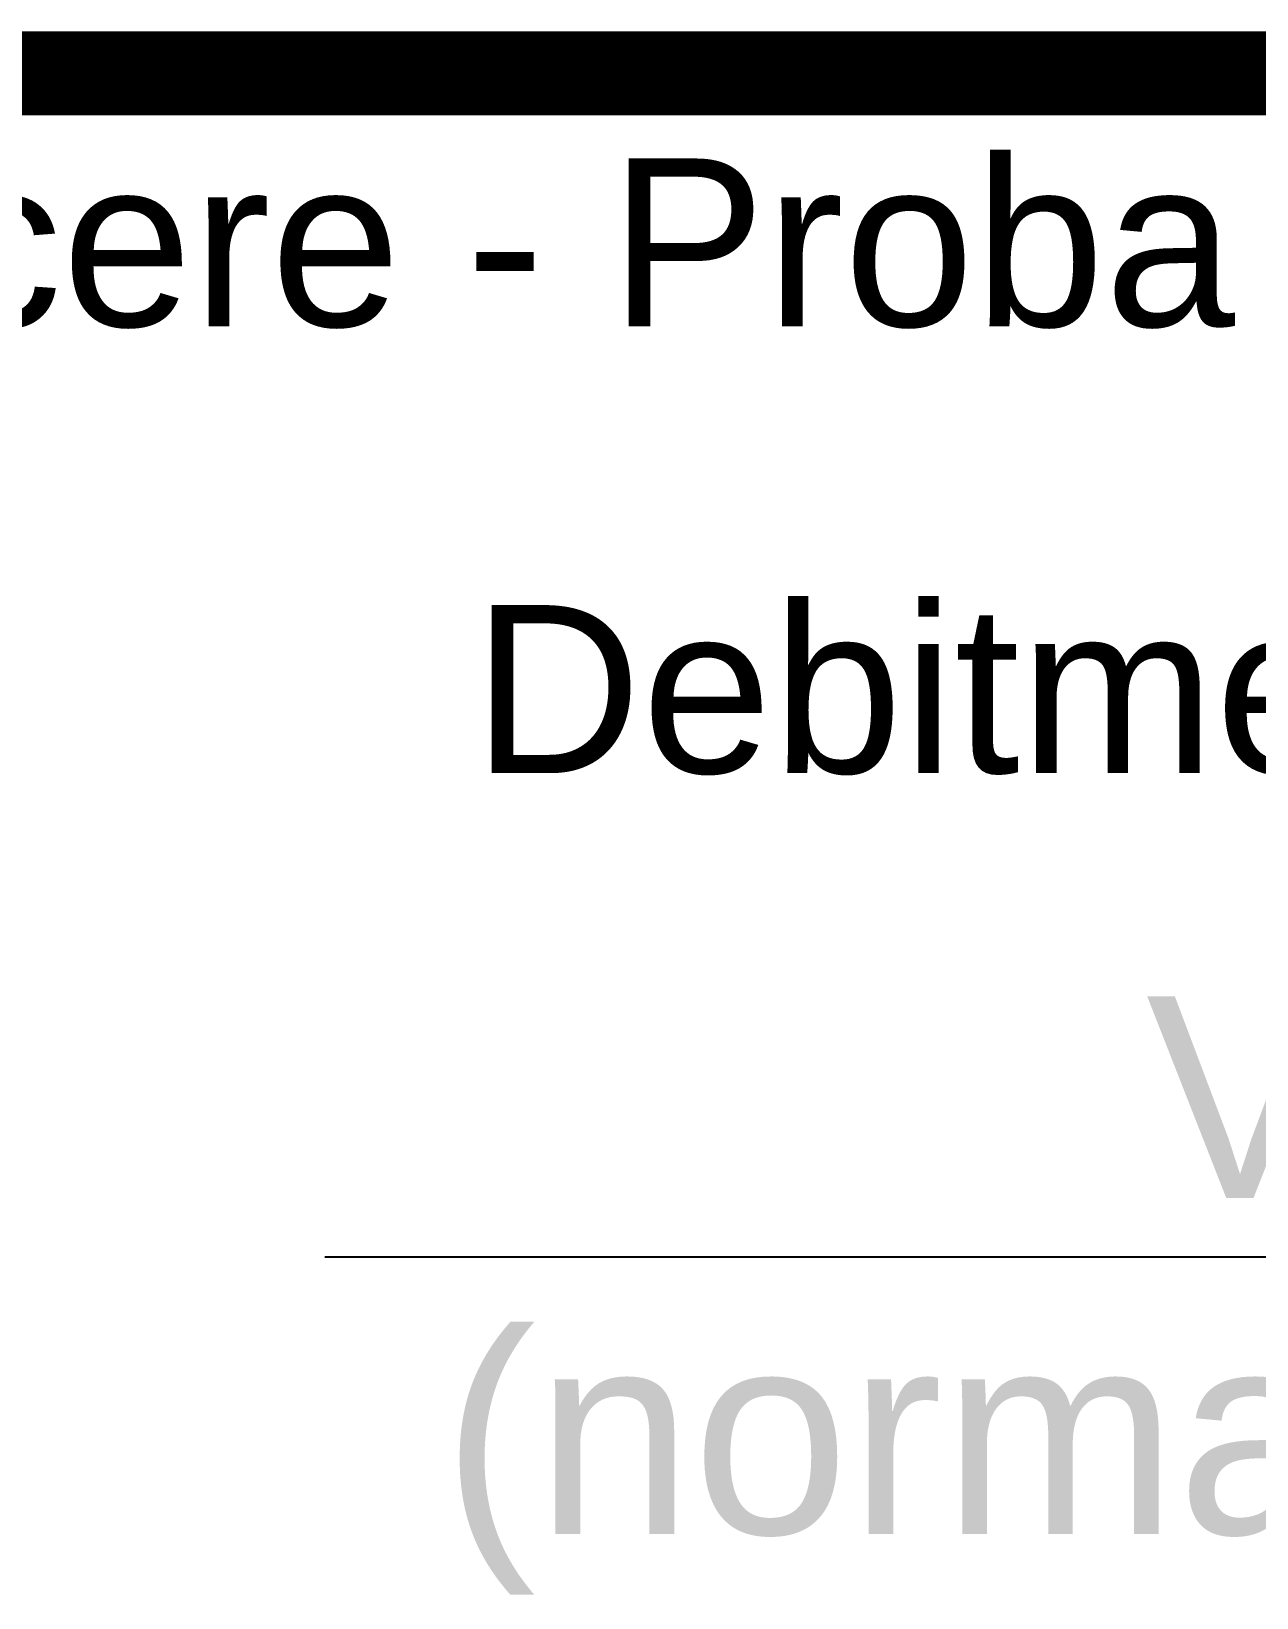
# Model space of a CAD drawing. Extents: x -6531732 to 89637, y -8915 to 32458.
# Drawn here: x 12145 to 13239, y 21456 to 22855 of the extents above; entities that cross this region are included whole.
import ezdxf
from ezdxf import colors
from ezdxf.entities.mleader import LeaderData, LeaderLine
from ezdxf.math import Vec2, Vec3

# ---------------------------------------------------------------- set-up
doc = ezdxf.new("R2010")
doc.units = 0
doc.linetypes.add('DASHED', pattern=[0.75, 0.5, -0.25])
doc.layers.add('SAN-MC-HIDRANT', color=1, linetype='HE_LINE', lineweight=25)
doc.layers.add('SAN-MC-TEXT', color=7, linetype='Continuous')
doc.styles.add('MC-1_la_050', font='arial.ttf', dxfattribs={"height": 0.1})
doc.styles.get("Standard").update_dxf_attribs({"font": 'arial.ttf'})
doc.linetypes.add('HE_LINE', pattern='A,300,-250,["HE",Standard,S=0.5,R=0,X=-100.5,Y=-30.5],-100', length=650)

msp = doc.modelspace()

# ---------------------------------------------------------------- linework, layer by layer
at = {"layer": 'SAN-MC-HIDRANT', "color": 6, "linetype": 'DASHED', "ltscale": 500, "const_width": 75}
msp.add_lwpolyline([(13522.5, 22817), (10510.7, 22817)], dxfattribs=at)

# ---------------------------------------------------------------- texts
at = {"layer": 'SAN-MC-TEXT', "char_height": 150, "width": 3069.165, "attachment_point": 3}
for s, insert in [('Conducta intoarcere - Proba', (13220, 22741)), ('Debitmetru', (13563.2, 22342.2))]:
    msp.add_mtext(s, dxfattribs=dict(at, insert=insert))

# ---------------------------------------------------------------- leaders
at = {"layer": 'SAN-MC-TEXT'}
ml = msp.add_multileader_mtext('Standard', dxfattribs=at)
ml.set_content('\\A1;VTf\\P(normal inchis)', color=256, style='MC-1_la_050')
ml.set_leader_properties()
ml.build(insert=Vec2(0, 0))
ml.multileader.update_dxf_attribs({"text_left_attachment_type": 6, "text_right_attachment_type": 6, "dogleg_length": 0.005, "arrow_head_size": 150})
ctx = ml.context
ctx.base_point, ctx.char_height, ctx.arrow_head_size, ctx.landing_gap_size, ctx.plane_origin = Vec3(12523.7, 21759.8), 180, 150, 0, Vec3(14856, 22735.4)
ctx.left_attachment, ctx.right_attachment, ctx.text_align_type = 6, 6, 1
notes = []
notes.append((ctx, [(0, (1, 1, 0), (14148.3, 21759.8), (-1, 0), 0.005, [(0, [(14857.7, 22799)], 0, [])])]))
ctx.mtext.insert, ctx.mtext.width, ctx.mtext.defined_height, ctx.mtext.alignment, ctx.mtext.flow_direction = Vec3(13336, 21992.7), 2289.925, 845.2, 2, 5
for ctx, leaders in notes:
    for number, flags, end, landing, length, lines in leaders:
        leader = LeaderData()
        leader.index, (leader.has_last_leader_line, leader.has_dogleg_vector, leader.attachment_direction) = number, flags
        leader.last_leader_point, leader.dogleg_vector, leader.dogleg_length = Vec3(end), Vec3(landing), length
        for number, points, colour, breaks in lines:
            line = LeaderLine()
            line.index, line.vertices, line.color, line.breaks = number, Vec3.list(points), colors.encode_raw_color(colour), breaks
            leader.lines.append(line)
        ctx.leaders.append(leader)

doc.saveas('drawing.dxf')
